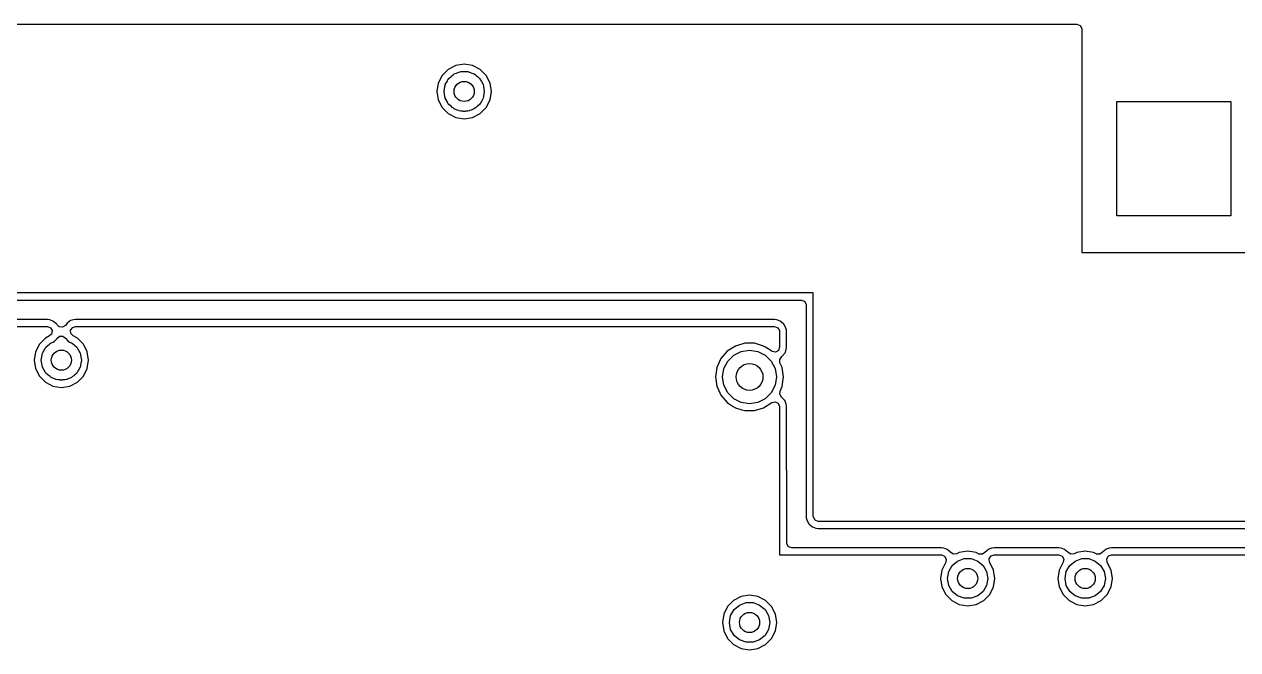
# Model space of a CAD drawing. Extents: x 107 to 211, y -135 to -72.
# Drawn here: x 146.45 to 164.52, y -80.81 to -71.5 of the extents above; entities that cross this region are included whole.
import ezdxf

# ---------------------------------------------------------------- set-up
doc = ezdxf.new("R2010")
doc.units = 0
doc.layers.add('BLACK', color=7, linetype='CONTINUOUS')

msp = doc.modelspace()

# ---------------------------------------------------------------- linework, layer by layer
at = {"layer": 'BLACK', "linetype": 'CONTINUOUS'}
for p, q in [((134.474, -71.5005), (162.126, -71.5005)), ((162.126, -71.5005), (162.173566, -71.517813)), ((162.173566, -71.517813), (162.198876, -71.56165)), ((162.198876, -71.56165), (162.2, -71.5745)), ((162.2, -71.5745), (162.2, -74.9)), ((152.874698, -72.114353), (152.761656, -72.171951)), ((153, -72.094508), (152.874698, -72.114353)), ((153.125301, -72.114353), (153, -72.094508)), ((153.125302, -72.114353), (153.125301, -72.114353)), ((153.125304, -72.114354), (153.125302, -72.114353)), ((153.238342, -72.17195), (153.125304, -72.114354)), ((152.671951, -72.261656), (152.614353, -72.374698)), ((152.761656, -72.171951), (152.671951, -72.261656)), ((152.770187, -72.307164), (152.804087, -72.278717)), ((152.804087, -72.278717), (152.816155, -72.26665)), ((152.816155, -72.26665), (152.833408, -72.254114)), ((152.833408, -72.254114), (152.85, -72.240192)), ((152.85, -72.240192), (152.885376, -72.227316)), ((152.885376, -72.227316), (152.897265, -72.221259)), ((152.897265, -72.221259), (152.919279, -72.214106)), ((152.919279, -72.214106), (152.923516, -72.213434)), ((152.923516, -72.213434), (152.947906, -72.204558)), ((152.947906, -72.204558), (152.979567, -72.204558)), ((152.979567, -72.204558), (152.988426, -72.203155)), ((152.988426, -72.203155), (153.011572, -72.203155)), ((153.011572, -72.203155), (153.02043, -72.204558)), ((153.02043, -72.204558), (153.052094, -72.204558)), ((153.052094, -72.204558), (153.076487, -72.213436)), ((153.076487, -72.213436), (153.080716, -72.214106)), ((153.080716, -72.214106), (153.102734, -72.22126)), ((153.102734, -72.22126), (153.114612, -72.227312)), ((153.114612, -72.227312), (153.15, -72.240192)), ((153.15, -72.240192), (153.166618, -72.254137)), ((153.166618, -72.254137), (153.183844, -72.266652)), ((153.183844, -72.266652), (153.195895, -72.278703)), ((153.195895, -72.278703), (153.229813, -72.307164)), ((153.32805, -72.261658), (153.238342, -72.17195)), ((153.385646, -72.374696), (153.32805, -72.261658)), ((152.614353, -72.374698), (152.594508, -72.5)), ((152.7, -72.5), (152.712991, -72.426319)), ((152.712991, -72.426319), (152.714107, -72.419278)), ((152.714107, -72.419278), (152.714383, -72.418427)), ((152.714383, -72.418427), (152.718092, -72.397394)), ((152.718092, -72.397394), (152.744488, -72.351674)), ((152.744488, -72.351674), (152.744528, -72.351597)), ((152.744528, -72.351597), (152.753045, -72.33488)), ((152.753045, -72.33488), (152.758593, -72.327243)), ((152.758593, -72.327243), (152.770187, -72.307164)), ((153.229813, -72.307164), (153.241418, -72.327264)), ((153.241418, -72.327264), (153.246954, -72.334884)), ((153.246954, -72.334884), (153.255492, -72.351641)), ((153.255492, -72.351641), (153.281908, -72.397394)), ((153.281908, -72.397394), (153.285619, -72.418441)), ((153.285619, -72.418441), (153.285891, -72.419278)), ((153.285891, -72.419278), (153.286989, -72.42621)), ((153.286989, -72.42621), (153.3, -72.5)), ((153.405492, -72.5), (153.385646, -72.374696)), ((152.594508, -72.5), (152.614353, -72.625301)), ((152.614353, -72.625301), (152.614353, -72.625302)), ((152.614353, -72.625302), (152.614354, -72.625304)), ((152.614354, -72.625304), (152.67195, -72.738342)), ((152.712996, -72.573708), (152.7, -72.5)), ((152.714107, -72.580719), (152.712996, -72.573708)), ((152.714107, -72.58072), (152.714107, -72.580719)), ((152.714382, -72.581567), (152.714107, -72.58072)), ((152.718092, -72.602606), (152.714382, -72.581567)), ((152.744498, -72.648343), (152.718092, -72.602606)), ((152.753044, -72.665114), (152.744498, -72.648343)), ((153.255487, -72.648367), (153.246955, -72.665113)), ((153.281908, -72.602606), (153.255487, -72.648367)), ((153.28562, -72.581551), (153.281908, -72.602606)), ((153.285891, -72.580719), (153.28562, -72.581551)), ((153.286984, -72.573815), (153.285891, -72.580719)), ((153.3, -72.5), (153.286984, -72.573815)), ((153.32805, -72.738342), (153.385646, -72.625304)), ((153.385646, -72.625304), (153.405492, -72.5)), ((162.720951, -74.35), (162.720951, -72.65)), ((162.720951, -72.65), (164.420951, -72.65)), ((164.420951, -72.65), (164.420951, -74.35)), ((152.67195, -72.738342), (152.761658, -72.82805)), ((152.758583, -72.672739), (152.753044, -72.665114)), ((152.770187, -72.692836), (152.758583, -72.672739)), ((152.761658, -72.82805), (152.874696, -72.885646)), ((152.804104, -72.721296), (152.770187, -72.692836)), ((152.816154, -72.733346), (152.804104, -72.721296)), ((152.833373, -72.745856), (152.816154, -72.733346)), ((152.85, -72.759808), (152.833373, -72.745856)), ((152.885391, -72.772689), (152.85, -72.759808)), ((152.897259, -72.778736), (152.885391, -72.772689)), ((152.919278, -72.785891), (152.897259, -72.778736)), ((152.923502, -72.78656), (152.919278, -72.785891)), ((152.947906, -72.795442), (152.923502, -72.78656)), ((152.979577, -72.795442), (152.947906, -72.795442)), ((152.988422, -72.796843), (152.979577, -72.795442)), ((153.011576, -72.796843), (152.988422, -72.796843)), ((153.020421, -72.795442), (153.011576, -72.796843)), ((153.052094, -72.795442), (153.020421, -72.795442)), ((153.076499, -72.786559), (153.052094, -72.795442)), ((153.080719, -72.785891), (153.076499, -72.786559)), ((153.102737, -72.778737), (153.080719, -72.785891)), ((153.114602, -72.772691), (153.102737, -72.778737)), ((153.15, -72.759808), (153.114602, -72.772691)), ((153.125304, -72.885646), (153.238342, -72.82805)), ((153.166636, -72.745847), (153.15, -72.759808)), ((153.183844, -72.733346), (153.166636, -72.745847)), ((153.195882, -72.721307), (153.183844, -72.733346)), ((153.229813, -72.692836), (153.195882, -72.721307)), ((153.241423, -72.672726), (153.229813, -72.692836)), ((153.238342, -72.82805), (153.32805, -72.738342)), ((153.246955, -72.665113), (153.241423, -72.672726)), ((152.874696, -72.885646), (153, -72.905492)), ((153, -72.905492), (153.125304, -72.885646)), ((164.420951, -74.35), (162.720951, -74.35)), ((162.2, -74.9), (167.5, -74.9)), ((158.2, -75.5), (138.4, -75.5)), ((158.2, -78.826), (158.2, -75.5)), ((138.5795, -75.6055), (158.0205, -75.6055)), ((158.0205, -75.6055), (158.068066, -75.622813)), ((158.068066, -75.622813), (158.093376, -75.66665)), ((158.093376, -75.66665), (158.0945, -75.6795)), ((158.0945, -75.6795), (158.0945, -78.828302)), ((146.790897, -75.8945), (145.277198, -75.8945)), ((146.7909, -75.8945), (146.790897, -75.8945)), ((146.826979, -75.900862), (146.7909, -75.8945)), ((146.874546, -75.918175), (146.826979, -75.900862)), ((147.137954, -75.911048), (147.084546, -75.948444)), ((147.137961, -75.911044), (147.137954, -75.911048)), ((147.138838, -75.910781), (147.137961, -75.911044)), ((147.17914, -75.898843), (147.138838, -75.910781)), ((147.209092, -75.894501), (147.17914, -75.898843)), ((147.2091, -75.8945), (147.209092, -75.894501)), ((147.209103, -75.8945), (147.2091, -75.8945)), ((157.622513, -75.8945), (147.209103, -75.8945)), ((157.622516, -75.8945), (157.622513, -75.8945)), ((157.658595, -75.900862), (157.622516, -75.8945)), ((157.706162, -75.918175), (157.658595, -75.900862)), ((145.2795, -76), (146.790897, -76)), ((146.790897, -76), (146.838463, -76.017313)), ((146.838463, -76.017313), (146.863773, -76.06115)), ((146.863773, -76.06115), (146.854983, -76.111)), ((146.925926, -75.958318), (146.874546, -75.918175)), ((146.929828, -75.964562), (146.925926, -75.958318)), ((146.935776, -75.974863), (146.929828, -75.964562)), ((146.966264, -76.003796), (146.935776, -75.974863)), ((147.016506, -76.009966), (146.966264, -76.003796)), ((147.058959, -75.982398), (147.016506, -76.009966)), ((147.084546, -75.948444), (147.058959, -75.982398)), ((147.138336, -76.052364), (147.1688, -76.011938)), ((147.140986, -76.102914), (147.138336, -76.052364)), ((147.1688, -76.011938), (147.209103, -76)), ((147.209103, -76), (157.622513, -76)), ((157.622513, -76), (157.670079, -76.017313)), ((157.670079, -76.017313), (157.695389, -76.06115)), ((157.695389, -76.06115), (157.696513, -76.073948)), ((157.696513, -76.073948), (157.696675, -76.306542)), ((157.706163, -75.918176), (157.706162, -75.918175)), ((157.757543, -75.958319), (157.706163, -75.918176)), ((157.761444, -75.964562), (157.757543, -75.958319)), ((157.786754, -76.008399), (157.761444, -75.964562)), ((157.786754, -76.0084), (157.786754, -76.008399)), ((157.786756, -76.008405), (157.786754, -76.0084)), ((157.796066, -76.037917), (157.786756, -76.008405)), ((157.800484, -76.05192), (157.796066, -76.037917)), ((157.801809, -76.067002), (157.800484, -76.05192)), ((157.802011, -76.071582), (157.801809, -76.067002)), ((157.802175, -76.306469), (157.802011, -76.071582)), ((146.671951, -76.261656), (146.614353, -76.374698)), ((146.761659, -76.171948), (146.671951, -76.261656)), ((146.824492, -76.139934), (146.761659, -76.171948)), ((146.804087, -76.278717), (146.816159, -76.266646)), ((146.816159, -76.266646), (146.833407, -76.254114)), ((146.854983, -76.111), (146.824492, -76.139934)), ((146.833407, -76.254114), (146.85, -76.240192)), ((146.85, -76.240192), (146.877906, -76.230035)), ((146.877906, -76.230035), (146.897112, -76.216462)), ((146.897112, -76.216462), (146.927603, -76.187528)), ((146.927603, -76.187528), (146.928269, -76.18689)), ((146.928269, -76.18689), (146.933798, -76.17649)), ((146.933798, -76.17649), (146.971412, -76.142621)), ((146.971412, -76.142621), (147.022, -76.140852)), ((147.022, -76.140852), (147.059924, -76.170478)), ((147.059924, -76.170478), (147.060574, -76.17004)), ((147.060574, -76.17004), (147.063827, -76.174863)), ((147.063827, -76.174863), (147.063828, -76.174865)), ((147.063828, -76.174865), (147.09835, -76.211885)), ((147.09835, -76.211885), (147.122758, -76.230277)), ((147.122758, -76.230277), (147.15, -76.240192)), ((147.175508, -76.139934), (147.140986, -76.102914)), ((147.15, -76.240192), (147.166611, -76.254131)), ((147.166611, -76.254131), (147.183841, -76.266649)), ((147.23834, -76.171948), (147.175508, -76.139934)), ((147.183841, -76.266649), (147.195895, -76.278703)), ((147.238342, -76.17195), (147.23834, -76.171948)), ((147.32805, -76.261658), (147.238342, -76.17195)), ((147.385646, -76.374696), (147.32805, -76.261658)), ((157.178036, -76.2495), (157.039949, -76.290046)), ((157.178039, -76.2495), (157.178036, -76.2495)), ((157.321961, -76.2495), (157.178039, -76.2495)), ((157.321964, -76.2495), (157.321961, -76.2495)), ((157.46005, -76.290046), (157.321964, -76.2495)), ((146.614353, -76.374698), (146.594508, -76.5)), ((146.7, -76.5), (146.712991, -76.426319)), ((146.712991, -76.426319), (146.714107, -76.419278)), ((146.714107, -76.419278), (146.714383, -76.418427)), ((146.714383, -76.418427), (146.718092, -76.397394)), ((146.718092, -76.397394), (146.744484, -76.351681)), ((146.744484, -76.351681), (146.753045, -76.33488)), ((146.753045, -76.33488), (146.758593, -76.327243)), ((146.758593, -76.327243), (146.770187, -76.307164)), ((146.770187, -76.307164), (146.804087, -76.278717)), ((147.195895, -76.278703), (147.229813, -76.307164)), ((147.229813, -76.307164), (147.241418, -76.327264)), ((147.241418, -76.327264), (147.246954, -76.334884)), ((147.246954, -76.334884), (147.255492, -76.351641)), ((147.255492, -76.351641), (147.281908, -76.397394)), ((147.281908, -76.397394), (147.285619, -76.418441)), ((147.285619, -76.418441), (147.285891, -76.419278)), ((147.285891, -76.419278), (147.286989, -76.42621)), ((147.286989, -76.42621), (147.3, -76.5)), ((147.405492, -76.5), (147.385646, -76.374696)), ((156.918868, -76.36786), (156.824623, -76.476626)), ((156.918875, -76.367855), (156.918868, -76.36786)), ((157.039945, -76.290047), (156.918875, -76.367855)), ((156.926393, -76.514886), (157.014886, -76.426393)), ((157.014886, -76.426393), (157.126393, -76.369577)), ((157.039949, -76.290046), (157.039945, -76.290047)), ((157.126393, -76.369577), (157.25, -76.35)), ((157.25, -76.35), (157.373607, -76.369577)), ((157.373607, -76.369577), (157.485114, -76.426393)), ((157.460054, -76.290047), (157.46005, -76.290046)), ((157.48572, -76.306542), (157.460054, -76.290047)), ((157.485114, -76.426393), (157.573607, -76.514886)), ((157.581124, -76.367855), (157.48572, -76.306542)), ((157.582668, -76.368847), (157.581124, -76.367855)), ((157.58572, -76.370706), (157.582668, -76.368847)), ((157.635576, -76.379461), (157.58572, -76.370706)), ((157.679395, -76.354121), (157.635576, -76.379461)), ((157.696675, -76.306542), (157.679395, -76.354121)), ((157.699885, -76.48862), (157.729247, -76.447386)), ((157.729247, -76.447386), (157.731953, -76.445609)), ((157.731953, -76.445609), (157.732183, -76.445464)), ((157.732183, -76.445464), (157.732209, -76.44545)), ((157.732209, -76.44545), (157.73845, -76.441544)), ((157.73845, -76.441544), (157.778558, -76.390135)), ((157.778558, -76.390135), (157.795838, -76.342556)), ((157.795838, -76.342556), (157.802175, -76.306469)), ((146.594508, -76.5), (146.614353, -76.625301)), ((146.614353, -76.625301), (146.614353, -76.625302)), ((146.614353, -76.625302), (146.614354, -76.625304)), ((146.614354, -76.625304), (146.67195, -76.738342)), ((146.712995, -76.5737), (146.7, -76.5)), ((146.714107, -76.58072), (146.712995, -76.5737)), ((146.714382, -76.581567), (146.714107, -76.58072)), ((146.718092, -76.602606), (146.714382, -76.581567)), ((146.744498, -76.648343), (146.718092, -76.602606)), ((147.281908, -76.602606), (147.255487, -76.648367)), ((147.28562, -76.581551), (147.281908, -76.602606)), ((147.285891, -76.580719), (147.28562, -76.581551)), ((147.286984, -76.573815), (147.285891, -76.580719)), ((147.3, -76.5), (147.286984, -76.573815)), ((147.32805, -76.738342), (147.385646, -76.625304)), ((147.385646, -76.625304), (147.405492, -76.5)), ((156.764834, -76.607545), (156.744353, -76.75)), ((156.824623, -76.476626), (156.764834, -76.607545)), ((156.85, -76.75), (156.869577, -76.626393)), ((156.869577, -76.626393), (156.926393, -76.514886)), ((157.573607, -76.514886), (157.630423, -76.626393)), ((157.630423, -76.626393), (157.65, -76.75)), ((157.703897, -76.539078), (157.699885, -76.48862)), ((157.735165, -76.607543), (157.703897, -76.539078)), ((157.755647, -76.75), (157.735165, -76.607543)), ((146.67195, -76.738342), (146.761658, -76.82805)), ((146.753044, -76.665114), (146.744498, -76.648343)), ((146.758583, -76.672739), (146.753044, -76.665114)), ((146.770187, -76.692836), (146.758583, -76.672739)), ((146.804104, -76.721296), (146.770187, -76.692836)), ((146.816154, -76.733346), (146.804104, -76.721296)), ((146.833373, -76.745856), (146.816154, -76.733346)), ((146.85, -76.759808), (146.833373, -76.745856)), ((146.885391, -76.772689), (146.85, -76.759808)), ((146.897259, -76.778736), (146.885391, -76.772689)), ((146.919278, -76.785891), (146.897259, -76.778736)), ((146.923502, -76.78656), (146.919278, -76.785891)), ((146.947906, -76.795442), (146.923502, -76.78656)), ((146.979577, -76.795442), (146.947906, -76.795442)), ((146.988422, -76.796843), (146.979577, -76.795442)), ((147.011576, -76.796843), (146.988422, -76.796843)), ((147.020421, -76.795442), (147.011576, -76.796843)), ((147.052094, -76.795442), (147.020421, -76.795442)), ((147.076499, -76.786559), (147.052094, -76.795442)), ((147.080719, -76.785891), (147.076499, -76.786559)), ((147.102737, -76.778737), (147.080719, -76.785891)), ((147.114602, -76.772691), (147.102737, -76.778737)), ((147.15, -76.759808), (147.114602, -76.772691)), ((147.166636, -76.745847), (147.15, -76.759808)), ((147.183844, -76.733346), (147.166636, -76.745847)), ((147.195882, -76.721307), (147.183844, -76.733346)), ((147.229813, -76.692836), (147.195882, -76.721307)), ((147.241423, -76.672726), (147.229813, -76.692836)), ((147.238342, -76.82805), (147.32805, -76.738342)), ((147.246955, -76.665113), (147.241423, -76.672726)), ((147.255487, -76.648367), (147.246955, -76.665113)), ((156.744353, -76.75), (156.764834, -76.892454)), ((156.869577, -76.873607), (156.85, -76.75)), ((157.65, -76.75), (157.630423, -76.873607)), ((157.735165, -76.892457), (157.755647, -76.75)), ((146.761658, -76.82805), (146.874696, -76.885646)), ((146.874696, -76.885646), (147, -76.905492)), ((147, -76.905492), (147.125304, -76.885646)), ((147.125304, -76.885646), (147.238342, -76.82805)), ((156.764834, -76.892454), (156.764834, -76.892455)), ((156.764834, -76.892455), (156.764835, -76.892457)), ((156.764835, -76.892457), (156.770788, -76.905492)), ((156.770788, -76.905492), (156.824623, -77.023373)), ((156.926393, -76.985114), (156.869577, -76.873607)), ((157.014886, -77.073607), (156.926393, -76.985114)), ((157.573607, -76.985114), (157.485114, -77.073607)), ((157.630423, -76.873607), (157.573607, -76.985114)), ((157.69975, -77.008293), (157.704322, -76.95999)), ((157.704322, -76.95999), (157.735165, -76.892457)), ((156.824623, -77.023373), (156.918868, -77.132139)), ((156.918868, -77.132139), (156.918869, -77.13214)), ((156.918869, -77.13214), (156.918872, -77.132143)), ((156.918872, -77.132143), (157.008098, -77.189485)), ((157.126393, -77.130423), (157.014886, -77.073607)), ((157.25, -77.15), (157.126393, -77.130423)), ((157.373607, -77.130423), (157.25, -77.15)), ((157.485114, -77.073607), (157.373607, -77.130423)), ((157.460053, -77.209953), (157.581128, -77.132143)), ((157.581128, -77.132143), (157.58113, -77.13214)), ((157.58113, -77.13214), (157.583286, -77.130755)), ((157.583286, -77.130755), (157.632661, -77.119602)), ((157.632661, -77.119602), (157.677653, -77.142797)), ((157.677653, -77.142797), (157.69721, -77.189485)), ((157.723273, -77.043524), (157.69975, -77.008293)), ((157.721897, -77.044887), (157.723273, -77.043524)), ((157.725995, -77.049024), (157.721897, -77.044887)), ((157.725996, -77.049025), (157.725995, -77.049024)), ((157.771881, -77.095349), (157.725996, -77.049025)), ((157.774961, -77.102036), (157.771881, -77.095349)), ((157.794518, -77.148724), (157.774961, -77.102036)), ((157.794518, -77.148727), (157.794518, -77.148724)), ((157.794519, -77.148728), (157.794518, -77.148727)), ((157.795963, -77.155491), (157.794519, -77.148728)), ((157.802679, -77.186932), (157.795963, -77.155491)), ((157.008098, -77.189485), (157.039943, -77.209951)), ((157.039943, -77.209951), (157.039947, -77.209953)), ((157.039947, -77.209953), (157.136632, -77.238342)), ((157.136632, -77.238342), (157.178035, -77.250499)), ((157.178035, -77.250499), (157.178037, -77.2505)), ((157.178037, -77.2505), (157.178039, -77.2505)), ((157.178039, -77.2505), (157.321963, -77.2505)), ((157.321963, -77.2505), (157.321964, -77.250499)), ((157.321964, -77.250499), (157.460053, -77.209953)), ((157.69721, -77.189485), (157.697294, -77.192955)), ((157.697294, -77.192955), (157.698837, -79.399999)), ((157.802793, -77.191641), (157.802679, -77.186932)), ((157.804113, -79.0795), (157.802793, -77.191641)), ((158.0945, -78.828302), (158.094701, -78.8329)), ((158.094701, -78.8329), (158.096024, -78.848039)), ((158.096024, -78.848039), (158.096025, -78.848045)), ((158.096025, -78.848045), (158.109759, -78.891602)), ((158.109759, -78.891602), (158.10976, -78.891604)), ((158.10976, -78.891604), (158.135069, -78.935438)), ((158.135069, -78.935438), (158.13897, -78.941681)), ((158.13897, -78.941681), (158.19035, -78.981824)), ((158.19035, -78.981824), (158.237916, -78.999137)), ((158.201124, -78.83885), (158.2, -78.826)), ((158.226434, -78.882687), (158.201124, -78.83885)), ((158.274, -78.9), (158.226434, -78.882687)), ((167.5, -78.9), (158.274, -78.9)), ((157.804212, -79.220552), (157.804113, -79.0795)), ((158.237916, -78.999137), (158.274, -79.0055)), ((158.274, -79.0055), (158.274003, -79.0055)), ((158.274003, -79.0055), (171.428302, -79.0055)), ((157.805336, -79.23335), (157.804212, -79.220552)), ((157.830646, -79.277187), (157.805336, -79.23335)), ((157.878212, -79.2945), (157.830646, -79.277187)), ((160.108086, -79.2945), (157.878212, -79.2945)), ((160.108089, -79.2945), (160.108086, -79.2945)), ((160.144168, -79.300862), (160.108089, -79.2945)), ((160.191735, -79.318175), (160.144168, -79.300862)), ((160.243116, -79.358319), (160.191735, -79.318175)), ((160.5, -79.344508), (160.374695, -79.364354)), ((160.625304, -79.364354), (160.5, -79.344508)), ((160.80957, -79.316409), (160.7589, -79.357441)), ((160.809572, -79.316407), (160.80957, -79.316409)), ((160.813906, -79.314852), (160.809572, -79.316407)), ((160.858433, -79.299953), (160.813906, -79.314852)), ((160.858436, -79.299952), (160.858433, -79.299953)), ((160.858438, -79.299952), (160.858436, -79.299952)), ((160.891914, -79.2945), (160.858438, -79.299952)), ((161.858086, -79.2945), (160.891914, -79.2945)), ((161.858089, -79.2945), (161.858086, -79.2945)), ((161.894168, -79.300862), (161.858089, -79.2945)), ((161.941735, -79.318175), (161.894168, -79.300862)), ((161.993116, -79.358319), (161.941735, -79.318175)), ((162.25, -79.344508), (162.124695, -79.364354)), ((162.375304, -79.364354), (162.25, -79.344508)), ((162.55957, -79.316409), (162.5089, -79.357441)), ((162.559572, -79.316407), (162.55957, -79.316409)), ((162.563906, -79.314852), (162.559572, -79.316407)), ((162.608433, -79.299953), (162.563906, -79.314852)), ((162.608436, -79.299952), (162.608433, -79.299953)), ((162.608438, -79.299952), (162.608436, -79.299952)), ((162.641914, -79.2945), (162.608438, -79.299952)), ((182.723666, -79.2945), (162.641914, -79.2945)), ((157.698837, -79.399999), (157.698838, -79.4)), ((157.698838, -79.4), (160.108086, -79.4)), ((160.108086, -79.4), (160.155652, -79.417313)), ((160.17402, -79.507595), (160.114354, -79.624695)), ((160.155652, -79.417313), (160.180962, -79.46115)), ((160.180962, -79.46115), (160.17402, -79.507595)), ((160.243661, -79.358924), (160.243116, -79.358319)), ((160.245474, -79.361562), (160.243661, -79.358924)), ((160.246827, -79.362441), (160.245474, -79.361562)), ((160.247447, -79.363129), (160.246827, -79.362441)), ((160.247631, -79.362963), (160.247447, -79.363129)), ((160.287926, -79.389132), (160.247631, -79.362963)), ((160.270187, -79.557164), (160.35, -79.490192)), ((160.338168, -79.382964), (160.287926, -79.389132)), ((160.374692, -79.364354), (160.338168, -79.382964)), ((160.35, -79.490192), (160.447906, -79.454558)), ((160.374695, -79.364354), (160.374692, -79.364354)), ((160.447906, -79.454558), (160.552094, -79.454558)), ((160.552094, -79.454558), (160.65, -79.490192)), ((160.625308, -79.364355), (160.625304, -79.364354)), ((160.662945, -79.383532), (160.625308, -79.364355)), ((160.65, -79.490192), (160.729813, -79.557164)), ((160.667624, -79.385715), (160.662945, -79.383532)), ((160.718174, -79.388365), (160.667624, -79.385715)), ((160.754302, -79.361141), (160.718174, -79.388365)), ((160.755002, -79.361771), (160.754302, -79.361141)), ((160.758241, -79.358172), (160.755002, -79.361771)), ((160.7586, -79.357903), (160.758241, -79.358172)), ((160.758898, -79.357444), (160.7586, -79.357903)), ((160.7589, -79.357441), (160.758898, -79.357444)), ((160.819811, -79.457354), (160.84738, -79.414901)), ((160.82598, -79.507595), (160.819811, -79.457354)), ((160.82805, -79.511658), (160.82598, -79.507595)), ((160.885646, -79.624696), (160.82805, -79.511658)), ((160.84738, -79.414901), (160.891914, -79.4)), ((160.891914, -79.4), (161.858086, -79.4)), ((161.858086, -79.4), (161.905652, -79.417313)), ((161.92402, -79.507595), (161.864354, -79.624695)), ((161.905652, -79.417313), (161.930962, -79.46115)), ((161.930962, -79.46115), (161.92402, -79.507595)), ((161.993661, -79.358924), (161.993116, -79.358319)), ((161.995474, -79.361562), (161.993661, -79.358924)), ((161.996827, -79.362441), (161.995474, -79.361562)), ((161.997447, -79.363129), (161.996827, -79.362441)), ((161.997631, -79.362963), (161.997447, -79.363129)), ((162.037926, -79.389132), (161.997631, -79.362963)), ((162.020187, -79.557164), (162.1, -79.490192)), ((162.088168, -79.382964), (162.037926, -79.389132)), ((162.124692, -79.364354), (162.088168, -79.382964)), ((162.1, -79.490192), (162.197906, -79.454558)), ((162.124695, -79.364354), (162.124692, -79.364354)), ((162.197906, -79.454558), (162.302094, -79.454558)), ((162.302094, -79.454558), (162.4, -79.490192)), ((162.375308, -79.364355), (162.375304, -79.364354)), ((162.412945, -79.383532), (162.375308, -79.364355)), ((162.4, -79.490192), (162.479813, -79.557164)), ((162.417624, -79.385715), (162.412945, -79.383532)), ((162.468174, -79.388365), (162.417624, -79.385715)), ((162.504302, -79.361141), (162.468174, -79.388365)), ((162.505002, -79.361771), (162.504302, -79.361141)), ((162.508241, -79.358172), (162.505002, -79.361771)), ((162.5086, -79.357903), (162.508241, -79.358172)), ((162.508898, -79.357444), (162.5086, -79.357903)), ((162.5089, -79.357441), (162.508898, -79.357444)), ((162.569811, -79.457354), (162.59738, -79.414901)), ((162.57598, -79.507595), (162.569811, -79.457354)), ((162.57805, -79.511658), (162.57598, -79.507595)), ((162.635646, -79.624696), (162.57805, -79.511658)), ((162.59738, -79.414901), (162.641914, -79.4)), ((162.641914, -79.4), (182.723666, -79.4)), ((160.114353, -79.624695), (160.094508, -79.75)), ((160.114354, -79.624695), (160.114353, -79.624695)), ((160.2, -79.75), (160.218092, -79.647394)), ((160.218092, -79.647394), (160.270187, -79.557164)), ((160.729813, -79.557164), (160.781908, -79.647394)), ((160.781908, -79.647394), (160.8, -79.75)), ((160.905492, -79.75), (160.885646, -79.624696)), ((161.864353, -79.624695), (161.844508, -79.75)), ((161.864354, -79.624695), (161.864353, -79.624695)), ((161.95, -79.75), (161.968092, -79.647394)), ((161.968092, -79.647394), (162.020187, -79.557164)), ((162.479813, -79.557164), (162.531908, -79.647394)), ((162.531908, -79.647394), (162.55, -79.75)), ((162.655492, -79.75), (162.635646, -79.624696)), ((160.094508, -79.75), (160.114353, -79.875301)), ((160.114353, -79.875301), (160.114353, -79.875302)), ((160.114353, -79.875302), (160.114354, -79.875304)), ((160.114354, -79.875304), (160.17195, -79.988342)), ((160.218092, -79.852606), (160.2, -79.75)), ((160.270187, -79.942836), (160.218092, -79.852606)), ((160.781908, -79.852606), (160.729813, -79.942836)), ((160.8, -79.75), (160.781908, -79.852606)), ((160.82805, -79.988342), (160.885646, -79.875304)), ((160.885646, -79.875304), (160.905492, -79.75)), ((161.844508, -79.75), (161.864353, -79.875301)), ((161.864353, -79.875301), (161.864353, -79.875302)), ((161.864353, -79.875302), (161.864354, -79.875304)), ((161.864354, -79.875304), (161.92195, -79.988342)), ((161.968092, -79.852606), (161.95, -79.75)), ((162.020187, -79.942836), (161.968092, -79.852606)), ((162.531908, -79.852606), (162.479813, -79.942836)), ((162.55, -79.75), (162.531908, -79.852606)), ((162.57805, -79.988342), (162.635646, -79.875304)), ((162.635646, -79.875304), (162.655492, -79.75)), ((157.125649, -80.019353), (157.012607, -80.076951)), ((157.250951, -79.999508), (157.125649, -80.019353)), ((157.376252, -80.019353), (157.250951, -79.999508)), ((157.376253, -80.019353), (157.376252, -80.019353)), ((157.376255, -80.019354), (157.376253, -80.019353)), ((157.489293, -80.07695), (157.376255, -80.019354)), ((160.17195, -79.988342), (160.261658, -80.07805)), ((160.35, -80.009808), (160.270187, -79.942836)), ((160.447906, -80.045442), (160.35, -80.009808)), ((160.552094, -80.045442), (160.447906, -80.045442)), ((160.65, -80.009808), (160.552094, -80.045442)), ((160.729813, -79.942836), (160.65, -80.009808)), ((160.738342, -80.07805), (160.82805, -79.988342)), ((161.92195, -79.988342), (162.011658, -80.07805)), ((162.1, -80.009808), (162.020187, -79.942836)), ((162.197906, -80.045442), (162.1, -80.009808)), ((162.302094, -80.045442), (162.197906, -80.045442)), ((162.4, -80.009808), (162.302094, -80.045442)), ((162.479813, -79.942836), (162.4, -80.009808)), ((162.488342, -80.07805), (162.57805, -79.988342)), ((156.922902, -80.166656), (156.865304, -80.279698)), ((157.012607, -80.076951), (156.922902, -80.166656)), ((156.969043, -80.302394), (157.021138, -80.212164)), ((157.021138, -80.212164), (157.100951, -80.145192)), ((157.100951, -80.145192), (157.198857, -80.109558)), ((157.198857, -80.109558), (157.303045, -80.109558)), ((157.303045, -80.109558), (157.400951, -80.145192)), ((157.400951, -80.145192), (157.480764, -80.212164)), ((157.480764, -80.212164), (157.532859, -80.302394)), ((157.579001, -80.166658), (157.489293, -80.07695)), ((157.636597, -80.279696), (157.579001, -80.166658)), ((160.261658, -80.07805), (160.374696, -80.135646)), ((160.374696, -80.135646), (160.5, -80.155492)), ((160.5, -80.155492), (160.625304, -80.135646)), ((160.625304, -80.135646), (160.738342, -80.07805)), ((162.011658, -80.07805), (162.124696, -80.135646)), ((162.124696, -80.135646), (162.25, -80.155492)), ((162.25, -80.155492), (162.375304, -80.135646)), ((162.375304, -80.135646), (162.488342, -80.07805)), ((156.865304, -80.279698), (156.845459, -80.405)), ((156.845459, -80.405), (156.865304, -80.530301)), ((156.950951, -80.405), (156.969043, -80.302394)), ((156.969043, -80.507606), (156.950951, -80.405)), ((157.532859, -80.302394), (157.550951, -80.405)), ((157.550951, -80.405), (157.532859, -80.507606)), ((157.656443, -80.405), (157.636597, -80.279696)), ((157.636597, -80.530304), (157.656443, -80.405)), ((156.865304, -80.530301), (156.865304, -80.530302)), ((156.865304, -80.530302), (156.865305, -80.530304)), ((156.865305, -80.530304), (156.922901, -80.643342)), ((157.021138, -80.597836), (156.969043, -80.507606)), ((157.100951, -80.664808), (157.021138, -80.597836)), ((157.480764, -80.597836), (157.400951, -80.664808)), ((157.532859, -80.507606), (157.480764, -80.597836)), ((157.579001, -80.643342), (157.636597, -80.530304)), ((156.922901, -80.643342), (157.012609, -80.73305)), ((157.012609, -80.73305), (157.125647, -80.790646)), ((157.198857, -80.700442), (157.100951, -80.664808)), ((157.125647, -80.790646), (157.250951, -80.810492)), ((157.303045, -80.700442), (157.198857, -80.700442)), ((157.250951, -80.810492), (157.376255, -80.790646)), ((157.400951, -80.664808), (157.303045, -80.700442)), ((157.376255, -80.790646), (157.489293, -80.73305)), ((157.489293, -80.73305), (157.579001, -80.643342))]:
    msp.add_line(p, q, dxfattribs=at)
at = {"layer": 'BLACK'}
for centre, radius in [((153, -72.5), 0.15), ((147, -76.5), 0.15), ((157.25, -76.75), 0.2), ((160.5, -79.75), 0.15), ((162.25, -79.75), 0.15), ((157.250951, -80.405), 0.15)]:
    msp.add_circle(centre, radius, dxfattribs=at)

doc.saveas('drawing.dxf')
